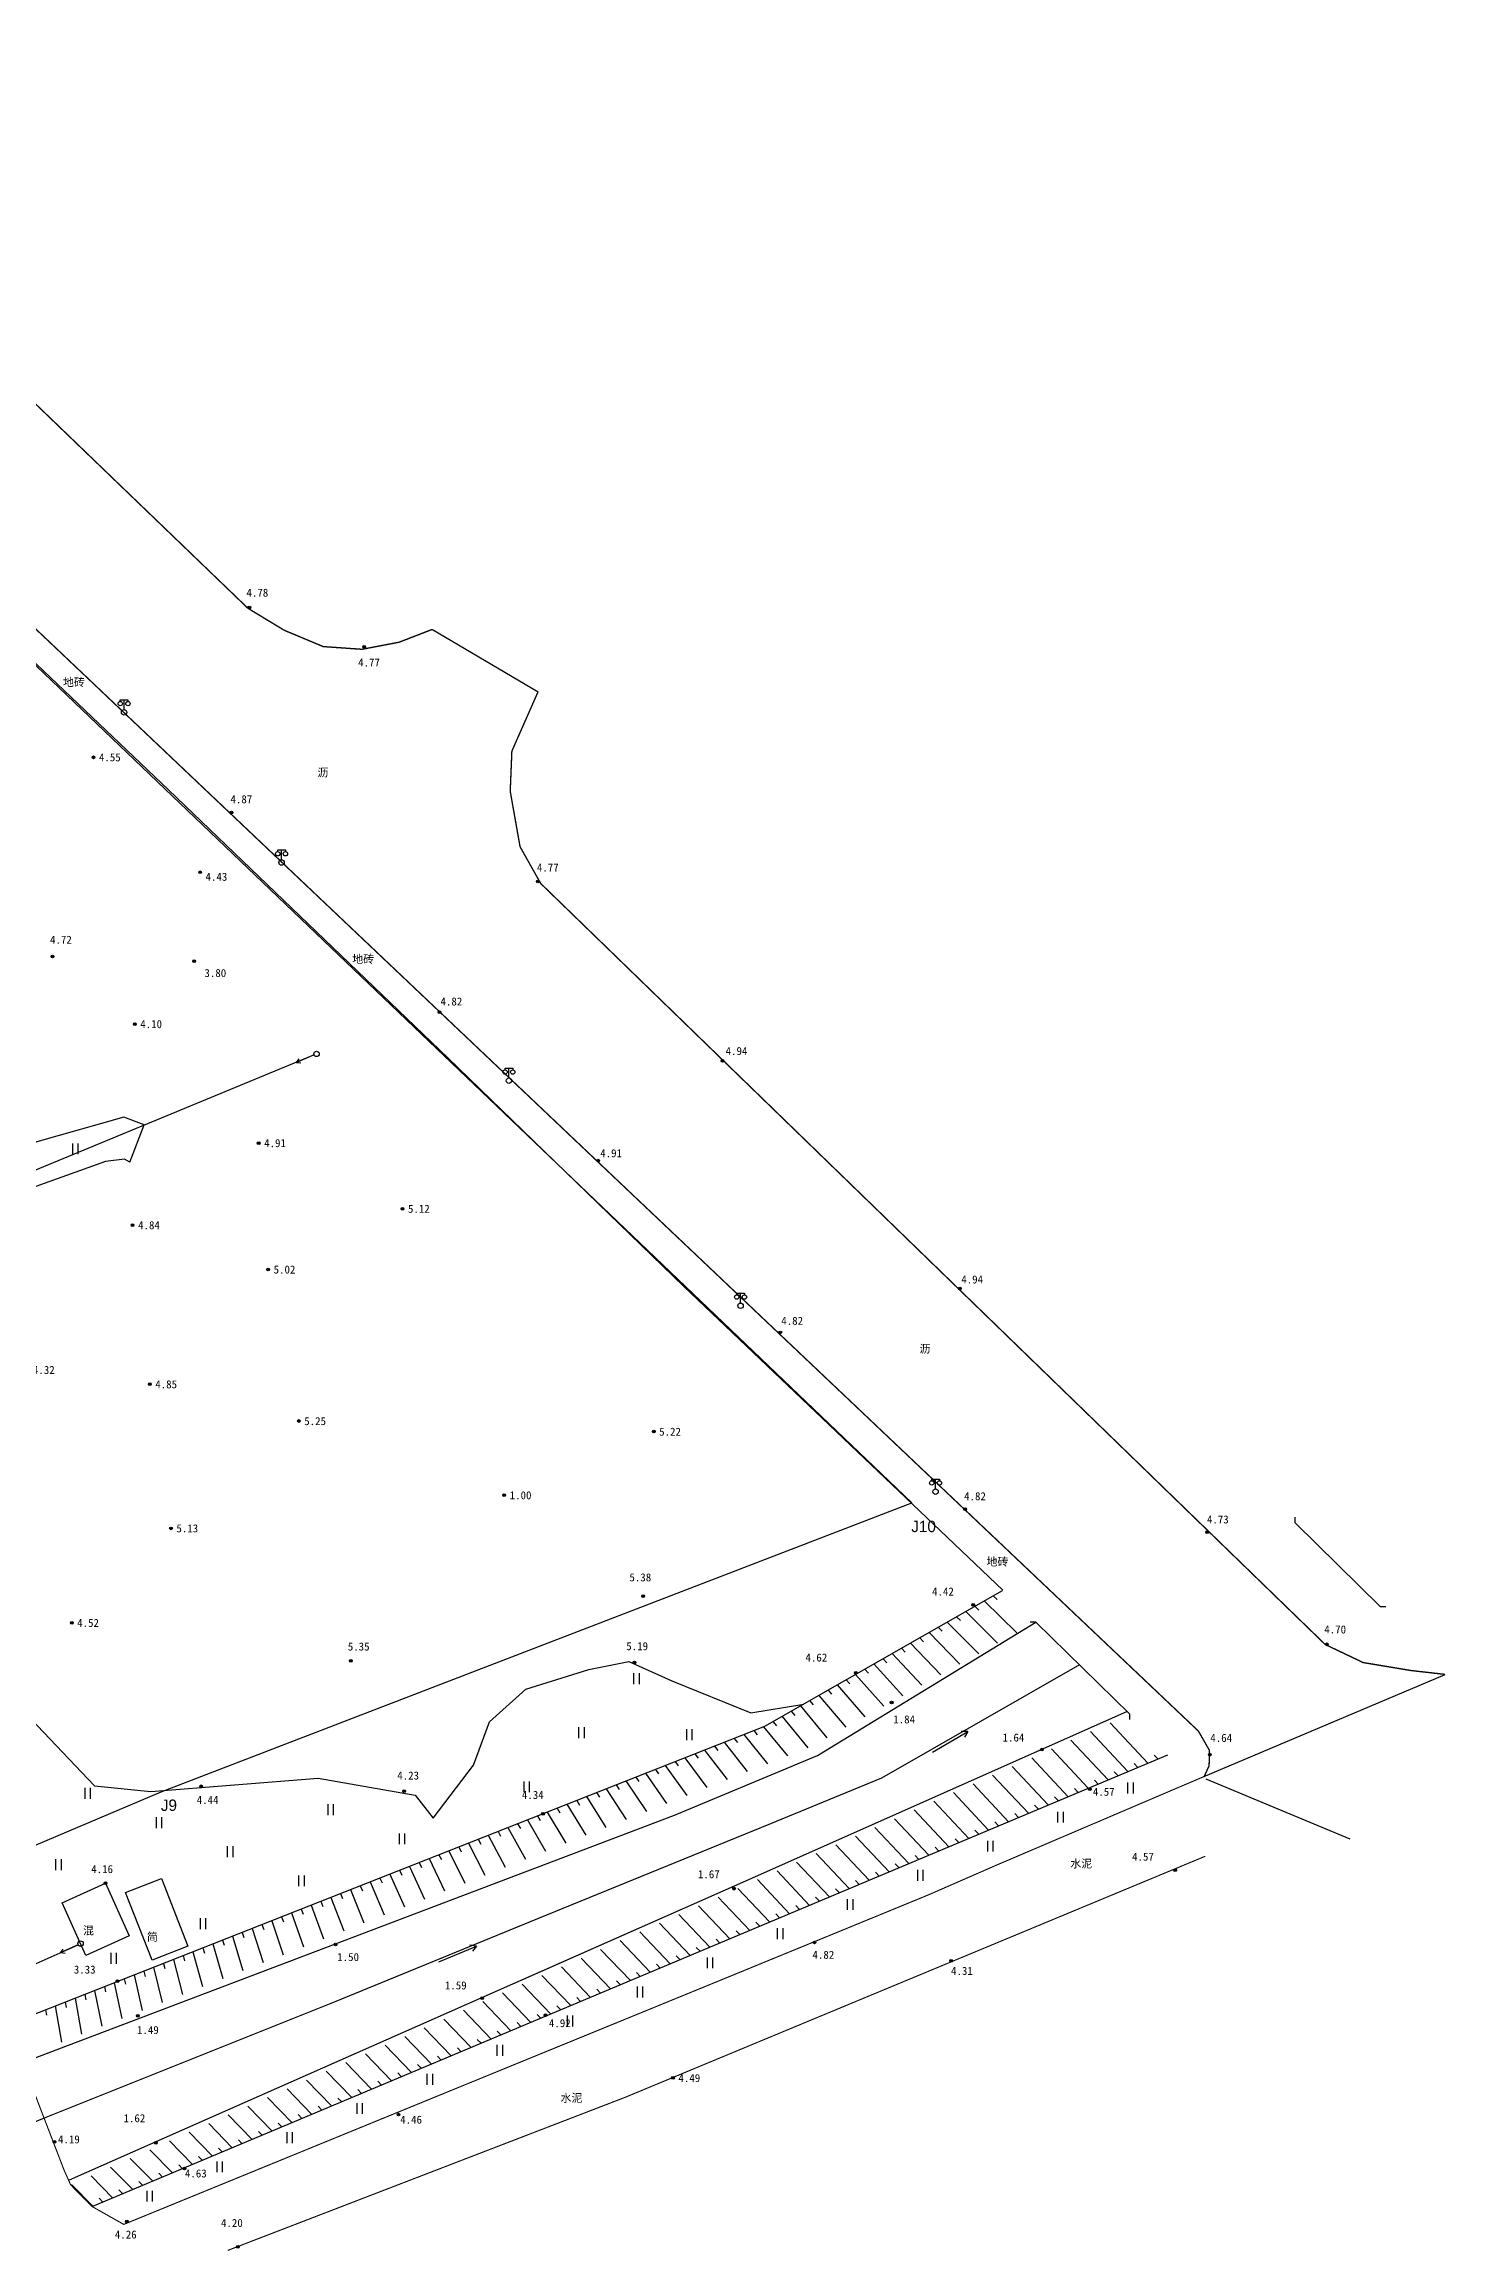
# Model space of a CAD drawing. Header units: millimetres. Extents: x 684647 to 685648, y 2545150 to 2545598.
# Drawn here: x 684786.3 to 684914.9, y 2545394.6 to 2545597.3 of the extents above; entities that cross this region are included whole.
import ezdxf
from ezdxf.enums import TextEntityAlignment as Align

# ---------------------------------------------------------------- set-up
doc = ezdxf.new("R2010")
doc.units = ezdxf.units.MM
doc.set_wipeout_variables(frame=1)
for name, pattern in [('2', [0]), ('3103013', [0]), ('440100', [10, 8, -2]), ('6801053', [0])]:
    doc.linetypes.add(name, pattern=pattern)
for name, color, linetype, true_color in [('DEFAULT', 1, 'Continuous', 0xff0000), ('交通注记', 8, 'Continuous', 0x808080), ('使用权宗地_地表', 113, 'Continuous', 0x5fc890), ('其他建筑设施点', 231, 'Continuous', 0xff7fbf), ('地貌面', 30, 'Continuous', 0xff7f00), ('房屋结构层数注记', 1, 'Continuous', 0xff0000), ('房屋面', 1, 'Continuous', 0xff0000), ('普通交通线', 8, 'Continuous', 0x808080), ('普通交通面', 8, 'Continuous', 0x808080), ('植被与土质线', 3, 'Continuous', 0x00ff00), ('植被与土质面', 3, 'Continuous', 0x00ff00), ('水系点', 5, 'Continuous', 0x0000ff), ('河流沟渠线', 5, 'Continuous', 0x0000ff), ('管线线', 4, 'Continuous', 0x00ffff), ('高程点', 31, 'Continuous', 0xffbf7f)]:
    doc.layers.add(name, color=color, linetype=linetype, true_color=true_color)
doc.layers.add('界址点注记', color=7, linetype='Continuous')
doc.styles.add('宋体', font='')
doc.styles.add('细等线体', font='')
doc.styles.get('宋体').set_extended_font_data('SimSun')
doc.styles.get('细等线体').set_extended_font_data('细等线体')
doc.linetypes.add('810100', pattern='A,0,[149,ss2007.shx,S=0.15,R=0,X=0,Y=0],-1.6', length=1.6)

# ---------------------------------------------------------------- blocks, each defined once
blk = doc.blocks.new('760101304')
at = {"color": 0, "linetype": 'Continuous', "lineweight": -3, "flags": 128}
blk.add_lwpolyline([(0, 0), (1, 0)], dxfattribs=at)
blk = doc.blocks.new('7201001')
at = {"color": 0, "linetype": 'Continuous', "lineweight": -3}
for radius in [0.25, 0.2, 0.15, 0.1, 0.05]:
    blk.add_circle((0, 0), radius, dxfattribs=at)
blk = doc.blocks.new('510201202')
at = {"color": 0, "linetype": '2', "lineweight": -3, "flags": 128}
for points in [[(0.5, 0), (4, 0)], [(4, 0), (3.307, 0.4)], [(4, 0), (3.307, -0.4)]]:
    blk.add_lwpolyline(points, dxfattribs=at)
blk = doc.blocks.new('510201201')
at = {"color": 0, "linetype": 'Continuous', "lineweight": -3}
blk.add_circle((0, 0), 0.5, dxfattribs=at)
blk = doc.blocks.new('3805011')
at = {"color": 0, "linetype": 'Continuous', "lineweight": -3, "flags": 128}
for points in [[(-0.7, 2), (-0.7, 2.3), (0.7, 2.3), (0.7, 2)], [(0, 0.5), (0, 2.3)]]:
    blk.add_lwpolyline(points, dxfattribs=at)
at = {"color": 0, "linetype": 'Continuous', "lineweight": -3}
for centre, radius in [((-0.7, 1.6), 0.4), ((0, 0), 0.5), ((0.7, 1.6), 0.4)]:
    blk.add_circle(centre, radius, dxfattribs=at)
blk = doc.blocks.new('2613011')
at = {"color": 0, "linetype": '2', "lineweight": -3, "flags": 128}
for points in [[(0, 0), (7.5, 0)], [(7.5, 0), (6.461, 0.6)], [(7.5, 0), (6.461, -0.6)]]:
    blk.add_lwpolyline(points, dxfattribs=at)
blk = doc.blocks.new('810602301')
at = {"color": 0, "linetype": 'Continuous', "lineweight": -3, "flags": 128}
for points in [[(-0.5, 2), (-0.5, 0)], [(0.5, 2), (0.5, 0)]]:
    blk.add_lwpolyline(points, dxfattribs=at)
blk = doc.blocks.new('HGRNBDNDD')
at = {"layer": 'DEFAULT', "color": 251, "linetype": '2', "lineweight": -3, "ltscale": 0.5, "flags": 128}
blk.add_lwpolyline([(38382970.45, 2545694.57), (38382983.66, 2545689.08)], dxfattribs=at)
at = {"layer": '使用权宗地_地表', "color": 251, "linetype": '6801053', "lineweight": -3, "ltscale": 0.5, "flags": 128}
blk.add_lwpolyline([(38382822.92, 2545835.18), (38382740.42, 2545749.58), (38382743.97, 2545746.37), (38382823.51, 2545670.19), (38382826.64, 2545671.65), (38382831.07, 2545673.73), (38382833.35, 2545674.81), (38382850.58, 2545683.23), (38382874.56, 2545693.37), (38382943.47, 2545719.91)], close=True, dxfattribs=at)
at = {"layer": '房屋面', "color": 251, "linetype": '3103013', "lineweight": -3, "ltscale": 0.5, "flags": 128}
for points in [[(38382865.47, 2545683.2), (38382869.45, 2545684.99), (38382871.63, 2545680.15), (38382867.65, 2545678.36)], [(38382871.3, 2545684.13), (38382874.58, 2545685.42), (38382877.02, 2545679.22), (38382873.74, 2545677.93)]]:
    blk.add_lwpolyline(points, close=True, dxfattribs=at)
at = {"layer": '普通交通线', "color": 251, "linetype": 'Continuous', "lineweight": -3, "ltscale": 0.5, "const_width": 0.125, "flags": 128}
blk.add_lwpolyline([(38382828.93, 2545853.67), (38382882.52, 2545802.08), (38382885.85, 2545800.06), (38382889.43, 2545798.56), (38382892.99, 2545798.31), (38382896.4, 2545798.96), (38382899.45, 2545800.14)], dxfattribs=at)
at = {"layer": '普通交通面', "color": 251, "linetype": '2', "lineweight": -3, "ltscale": 0.5, "flags": 128}
blk.add_lwpolyline([(38382986.97, 2545710.37), (38382986.47, 2545710.37), (38382978.66, 2545718.1), (38382978.66, 2545718.6)], dxfattribs=at)
at = {"layer": '植被与土质线', "color": 251, "linetype": '810100', "lineweight": -3, "ltscale": 0.5, "flags": 128}
for points in [[(38382899.45, 2545800.14), (38382909.15, 2545794.4)], [(38382970.19, 2545694.75), (38382992.41, 2545704.17)]]:
    blk.add_lwpolyline(points, dxfattribs=at)
at = {"layer": '植被与土质线', "color": 251, "linetype": '810100', "flags": 128}
blk.add_lwpolyline([(38382871.68, 2545751.22), (38382873, 2545754.64), (38382871.12, 2545755.35), (38382863.15, 2545753.07), (38382860.28, 2545751.59), (38382851.13, 2545749.62), (38382848.28, 2545748.21), (38382847.86, 2545745.52), (38382843.46, 2545741.34), (38382841.31, 2545741.6), (38382838.52, 2545742.57), (38382835.67, 2545741.88), (38382833.4, 2545740.61), (38382832.45, 2545738.64), (38382836.16, 2545731.73), (38382833.55, 2545730.77)], dxfattribs=at)
at = {"layer": '管线线', "color": 251, "linetype": 'Continuous', "lineweight": -3, "ltscale": 0.5, "flags": 128}
blk.add_lwpolyline([(38382862, 2545750.07), (38382888.58, 2545761.06)], dxfattribs=at)
at = {"layer": '其他建筑设施点', "color": 251, "linetype": 'Continuous', "ltscale": 0.5, "xscale": 0.5, "yscale": 0.5}
for p in [(38382871.16, 2545792.52, 5.64), (38382885.61, 2545778.73, 5.67), (38382906.48, 2545758.69, 5.73), (38382927.74, 2545738.02, 5.84), (38382945.64, 2545720.95, 5.88)]:
    blk.add_blockref('3805011', p, dxfattribs=at)
at = {"layer": '植被与土质面', "color": 251, "linetype": 'Continuous', "ltscale": 0.5, "xscale": 0.5, "yscale": 0.5}
blk.add_blockref('810602301', (38382866.66, 2545751.93), dxfattribs=at)
at = {"layer": '管线线', "color": 251, "linetype": 'Continuous', "ltscale": 0.5}
for name, xscale, yscale, rotation in [('510201202', 0.5000000000000002, 0.5000000000000002, 202.8418241596364), ('510201201', 0.5, 0.5, 22.84182256577471)]:
    blk.add_blockref(name, (38382888.82, 2545761.15, 5.74), dxfattribs=dict(at, xscale=xscale, yscale=yscale, rotation=rotation))
at = {"layer": '高程点', "color": 251, "linetype": 'Continuous', "ltscale": 0.5, "xscale": 0.5, "yscale": 0.5}
for p in [(38382882.65, 2545802.14, 5.5), (38382893.18, 2545798.54, 5.48), (38382868.35, 2545788.39, 5.26), (38382881.02, 2545783.32, 5.58), (38382878.13, 2545777.83, 5.15), (38382909.14, 2545776.98, 5.48), (38382864.59, 2545770.1, 5.43), (38382877.58, 2545769.67, 4.51), (38382872.14, 2545763.89, 4.82), (38382900.11, 2545764.98, 5.53), (38382926.09, 2545760.51, 5.66), (38382883.51, 2545752.96, 5.63), (38382914.66, 2545751.35, 5.63), (38382871.94, 2545745.42, 5.55), (38382896.71, 2545746.93, 5.83), (38382884.38, 2545741.35, 5.73), (38382947.88, 2545739.61, 5.66), (38382931.39, 2545735.58, 5.54), (38382873.52, 2545730.82, 5.56), (38382887.19, 2545727.44, 5.96), (38382919.77, 2545726.47, 5.93), (38382906.05, 2545720.62, 1.71), (38382948.36, 2545719.35, 5.53), (38382875.46, 2545717.58, 5.84), (38382970.57, 2545717.22, 5.45), (38382981.56, 2545706.93, 5.41), (38382970.81, 2545696.8, 5.35), (38382864.76, 2545661.24, 4.9), (38382871.42, 2545653.92, 4.98), (38382881.59, 2545651.61, 4.91)]:
    blk.add_blockref('7201001', p, dxfattribs=at)
at = {"layer": '交通注记', "color": 251, "ltscale": 0.5, "style": '宋体'}
for s, p in [('地砖', (38382865.55, 2545794.7, 6.09)), ('沥', (38382888.91, 2545786.4)), ('地砖', (38382892.1, 2545769.27, 6.09)), ('沥', (38382944.17, 2545733.48)), ('地砖', (38382950.32, 2545713.93))]:
    blk.add_text(s, height=0.735, dxfattribs=at).set_placement(p, align=Align.BOTTOM_LEFT)
at = {"layer": '界址点注记', "color": 251, "ltscale": 0.5, "style": '细等线体'}
blk.add_text('J10', height=1.05, dxfattribs=at).set_placement((38382943.41, 2545716.92), align=Align.BOTTOM_LEFT)
at = {"layer": '高程点', "color": 251, "ltscale": 0.5, "style": '宋体'}
for s, p in [('4.78', (38382882.39, 2545803.51, 6.21)), ('4.77', (38382892.64, 2545797.1, 6.19)), ('4.55', (38382868.85, 2545788.39, 5.98)), ('4.87', (38382880.92, 2545784.54, 6.3)), ('4.43', (38382878.63, 2545777.42, 5.86)), ('4.77', (38382909.05, 2545778.27, 6.2)), ('4.72', (38382864.36, 2545771.64, 6.15)), ('3.80', (38382878.53, 2545768.58, 5.22)), ('4.82', (38382900.2, 2545765.97, 6.24)), ('4.10', (38382872.64, 2545763.89, 5.53)), ('4.94', (38382926.37, 2545761.42, 6.37)), ('4.91', (38382884.01, 2545752.96, 6.34)), ('4.91', (38382914.86, 2545752.03, 6.34)), ('4.84', (38382872.44, 2545745.42, 6.27)), ('5.12', (38382897.21, 2545746.93, 6.55)), ('5.02', (38382884.88, 2545741.35, 6.45)), ('4.94', (38382948, 2545740.44, 6.37)), ('4.82', (38382931.48, 2545736.64, 6.25)), ('4.32', (38382862.79, 2545732.13, 5.75)), ('4.85', (38382874.02, 2545730.81, 6.28)), ('5.25', (38382887.69, 2545727.43, 6.67)), ('5.22', (38382920.27, 2545726.46, 6.65)), ('1.00', (38382906.55, 2545720.62, 2.43)), ('4.82', (38382948.26, 2545720.53, 6.24)), ('5.13', (38382875.96, 2545717.58, 6.56)), ('4.73', (38382970.55, 2545718.4, 6.16)), ('4.70', (38382981.32, 2545708.3, 6.12)), ('4.64', (38382970.86, 2545698.34, 6.07)), ('4.20', (38382880.05, 2545653.79, 5.62)), ('4.26', (38382870.31, 2545652.73, 5.69))]:
    blk.add_text(s, height=0.735, dxfattribs=at).set_placement(p, align=Align.MIDDLE_LEFT)
at = {"color": 251}
blk.add_wipeout([(38382868.3, 2545655.33), (38382966.65, 2545697.46), (38382963.14, 2545701.17), (38382866.31, 2545657.32)], dxfattribs=at).translate(0, 0, 9999).dxf.layer = '地貌面'
at = {"layer": '地貌面', "color": 251, "linetype": 'Continuous', "lineweight": -3, "ltscale": 0.5, "flags": 128}
for points in [[(38382963.3, 2545695.25), (38382959.87, 2545698.92)], [(38382965.13, 2545696.01), (38382961.67, 2545699.72)], [(38382868.3, 2545655.32), (38382966.96, 2545696.78)], [(38382959.65, 2545693.71), (38382956.27, 2545697.32)], [(38382961.47, 2545694.48), (38382958.07, 2545698.12)], [(38382954.17, 2545691.41), (38382950.87, 2545694.92)], [(38382955.99, 2545692.18), (38382952.67, 2545695.72)], [(38382957.82, 2545692.94), (38382954.47, 2545696.52)], [(38382950.51, 2545689.87), (38382947.28, 2545693.32)], [(38382952.34, 2545690.64), (38382949.08, 2545694.12)], [(38382945.03, 2545687.57), (38382941.88, 2545690.92)], [(38382946.86, 2545688.34), (38382943.68, 2545691.72)], [(38382948.69, 2545689.1), (38382945.48, 2545692.52)], [(38382941.38, 2545686.03), (38382938.28, 2545689.32)], [(38382943.2, 2545686.8), (38382940.08, 2545690.12)], [(38382935.9, 2545683.73), (38382932.89, 2545686.92)], [(38382937.72, 2545684.5), (38382934.68, 2545687.72)], [(38382939.55, 2545685.26), (38382936.48, 2545688.52)], [(38382932.24, 2545682.19), (38382929.29, 2545685.32)], [(38382934.07, 2545682.96), (38382931.09, 2545686.12)], [(38382926.76, 2545679.89), (38382923.89, 2545682.92)], [(38382928.59, 2545680.66), (38382925.69, 2545683.72)], [(38382930.42, 2545681.42), (38382927.49, 2545684.52)], [(38382921.28, 2545677.58), (38382918.49, 2545680.52)], [(38382923.11, 2545678.35), (38382920.29, 2545681.32)], [(38382924.93, 2545679.12), (38382922.09, 2545682.12)], [(38382917.63, 2545676.05), (38382914.9, 2545678.92)], [(38382919.45, 2545676.82), (38382916.69, 2545679.72)], [(38382912.15, 2545673.75), (38382909.5, 2545676.52)], [(38382913.97, 2545674.51), (38382911.3, 2545677.32)], [(38382915.8, 2545675.28), (38382913.1, 2545678.12)], [(38382908.49, 2545672.21), (38382905.9, 2545674.92)], [(38382910.32, 2545672.98), (38382907.7, 2545675.72)], [(38382903.01, 2545669.91), (38382900.5, 2545672.52)], [(38382904.84, 2545670.67), (38382902.3, 2545673.32)], [(38382906.66, 2545671.44), (38382904.1, 2545674.12)], [(38382899.36, 2545668.37), (38382896.91, 2545670.92)], [(38382901.18, 2545669.14), (38382898.71, 2545671.72)], [(38382893.88, 2545666.07), (38382891.51, 2545668.52)], [(38382895.7, 2545666.83), (38382893.31, 2545669.32)], [(38382897.53, 2545667.6), (38382895.11, 2545670.12)], [(38382890.22, 2545664.53), (38382887.91, 2545666.92)], [(38382892.05, 2545665.3), (38382889.71, 2545667.72)], [(38382884.74, 2545662.23), (38382882.52, 2545664.52)], [(38382886.57, 2545662.99), (38382884.31, 2545665.32)], [(38382888.4, 2545663.76), (38382886.11, 2545666.12)], [(38382881.09, 2545660.69), (38382878.92, 2545662.92)], [(38382882.91, 2545661.46), (38382880.72, 2545663.72)], [(38382875.61, 2545658.39), (38382873.52, 2545660.52)], [(38382877.43, 2545659.16), (38382875.32, 2545661.32)], [(38382879.26, 2545659.92), (38382877.12, 2545662.12)], [(38382871.95, 2545656.85), (38382869.92, 2545658.92)], [(38382873.78, 2545657.62), (38382871.72, 2545659.72)], [(38382868.3, 2545655.32), (38382866.32, 2545657.32)], [(38382870.13, 2545656.08), (38382868.12, 2545658.12)]]:
    blk.add_lwpolyline(points, dxfattribs=at)
at = {"layer": '地貌面', "color": 251, "linetype": 'Continuous', "ltscale": 0.5}
for p, xscale, yscale, rotation in [((38382966.04, 2545696.4), 0.5, 0.5, 133.4543148720704), ((38382962.39, 2545694.86), 0.5, 0.5, 133.4856381196041), ((38382964.22, 2545695.63), 0.5000000000000001, 0.5000000000000001, 133.469846722243), ((38382956.91, 2545692.56), 0.4999999999999999, 0.4999999999999999, 133.5346788778448), ((38382958.73, 2545693.33), 0.5, 0.5, 133.518054197405), ((38382960.56, 2545694.1), 0.4999999999999999, 0.4999999999999999, 133.501702724532), ((38382951.43, 2545690.26), 0.4999999999999999, 0.4999999999999999, 133.5863424287268), ((38382953.25, 2545691.02), 0.5, 0.5, 133.5688161633165), ((38382955.08, 2545691.79), 0.4999999999999999, 0.4999999999999999, 133.5515904262297), ((38382947.77, 2545688.72), 0.5, 0.5, 133.6223648464094), ((38382949.6, 2545689.49), 0.5, 0.5, 133.6041965432172), ((38382942.29, 2545686.42), 0.5, 0.5, 133.6789324731154), ((38382944.12, 2545687.18), 0.5, 0.5, 133.6597259811694), ((38382945.95, 2545687.95), 0.5, 0.5, 133.6408746590601), ((38382938.64, 2545684.88), 0.5000000000000001, 0.5000000000000001, 133.7184382872748), ((38382940.46, 2545685.65), 0.5, 0.5, 133.6984941348984), ((38382933.16, 2545682.58), 0.5, 0.5, 133.7806203294786), ((38382934.98, 2545683.34), 0.4999999999999999, 0.4999999999999999, 133.7594877241866), ((38382936.81, 2545684.11), 0.5, 0.5, 133.7387649302448), ((38382927.68, 2545680.27), 0.5000000000000001, 0.5000000000000001, 133.8465862964826), ((38382929.5, 2545681.04), 0.5, 0.5, 133.8241559552483), ((38382931.33, 2545681.81), 0.5, 0.5, 133.8021627461208), ((38382924.02, 2545678.74), 0.5, 0.5, 133.8928266771636), ((38382925.85, 2545679.5), 0.5, 0.5, 133.8694674302021), ((38382918.54, 2545676.43), 0.4999999999999999, 0.4999999999999999, 133.9659097012827), ((38382920.37, 2545677.2), 0.5, 0.5, 133.9410341523255), ((38382922.19, 2545677.97), 0.5, 0.5, 133.9166776977453), ((38382913.06, 2545674.13), 0.5, 0.5, 134.0438284993342), ((38382914.89, 2545674.9), 0.4999999999999999, 0.4999999999999999, 134.0172863842195), ((38382916.71, 2545675.67), 0.5, 0.5, 133.9913316653735), ((38382909.41, 2545672.59), 0.4999999999999999, 0.4999999999999999, 134.0987022391261), ((38382911.23, 2545673.36), 0.5, 0.5, 134.0709580107175), ((38382903.92, 2545670.29), 0.5, 0.5, 134.1858281321788), ((38382905.75, 2545671.06), 0.5, 0.5, 134.1561168092892), ((38382907.58, 2545671.83), 0.5, 0.5, 134.1270885053167), ((38382898.44, 2545667.99), 0.4999999999999999, 0.4999999999999999, 134.2792787804029), ((38382900.27, 2545668.75), 0.5, 0.5, 134.2473817969789), ((38382902.1, 2545669.52), 0.5, 0.5, 134.2162361343637), ((38382894.79, 2545666.45), 0.5, 0.5, 134.3454359927036), ((38382896.62, 2545667.22), 0.5, 0.5, 134.3119544053922), ((38382889.31, 2545664.15), 0.5, 0.5, 134.4510580380287), ((38382891.14, 2545664.91), 0.5, 0.5, 134.414953658076), ((38382892.96, 2545665.68), 0.5000000000000002, 0.5000000000000002, 134.3797645234721), ((38382885.65, 2545662.61), 0.5, 0.5, 134.5261354773855), ((38382887.48, 2545663.38), 0.5, 0.5, 134.4881049840869), ((38382880.17, 2545660.31), 0.4999999999999999, 0.4999999999999999, 134.6464834105611), ((38382882, 2545661.07), 0.5, 0.5, 134.6052837094876), ((38382883.83, 2545661.84), 0.5, 0.5, 134.5651768386813), ((38382874.69, 2545658), 0.4999999999999999, 0.4999999999999999, 134.7771995708968), ((38382876.52, 2545658.77), 0.5, 0.5, 134.7323935299415), ((38382878.35, 2545659.54), 0.5, 0.5, 134.6888442437935), ((38382871.04, 2545656.47), 0.5, 0.5, 134.8707868229043), ((38382872.87, 2545657.24), 0.4999999999999999, 0.4999999999999999, 134.8233170081728), ((38382869.21, 2545655.7), 0.5, 0.5, 134.9196773169833)]:
    blk.add_blockref('760101304', p, dxfattribs=dict(at, xscale=xscale, yscale=yscale, rotation=rotation))
at = {"layer": '植被与土质面', "color": 251, "linetype": 'Continuous', "ltscale": 0.5, "xscale": 0.5, "yscale": 0.5}
for p in [(38382963.52, 2545693.24), (38382957.09, 2545690.56), (38382899.2, 2545666.48), (38382892.77, 2545663.8), (38382886.34, 2545661.13), (38382879.91, 2545658.45), (38382873.49, 2545655.75)]:
    blk.add_blockref('810602301', p, dxfattribs=at)
at = {"layer": '高程点', "color": 251, "linetype": 'Continuous', "ltscale": 0.5, "xscale": 0.5, "yscale": 0.5}
for p in [(38382959.81, 2545693.62, 5.28), (38382967.63, 2545686.2, 5.28), (38382921.54, 2545667.11, 5.2), (38382896.34, 2545663.74, 5.17), (38382874.07, 2545661.16, 2.33), (38382876.7, 2545658.8, 5.35)]:
    blk.add_blockref('7201001', p, dxfattribs=at)
at = {"layer": '交通注记', "color": 251, "ltscale": 0.5, "style": '宋体'}
for p in [(38382958.01, 2545686.2), (38382911.22, 2545664.68)]:
    blk.add_text('水泥', height=0.735, dxfattribs=at).set_placement(p, align=Align.BOTTOM_LEFT)
at = {"layer": '高程点', "color": 251, "ltscale": 0.5, "style": '宋体'}
for s, p in [('4.57', (38382960.08, 2545693.39, 6)), ('4.57', (38382963.68, 2545687.43, 6)), ('4.49', (38382922.04, 2545667.1, 5.91)), ('1.62', (38382871.1, 2545663.41, 3.05)), ('4.46', (38382896.5, 2545663.28, 5.88)), ('4.19', (38382865.09, 2545661.47, 5.61)), ('4.63', (38382876.74, 2545658.34, 6.06))]:
    blk.add_text(s, height=0.735, dxfattribs=at).set_placement(p, align=Align.MIDDLE_LEFT)
at = {"color": 251}
blk.add_wipeout([(38382861.21, 2545672.29), (38382929.74, 2545699.87), (38382951.47, 2545712.48), (38382954.54, 2545709.6), (38382934.05, 2545698.06), (38382861.69, 2545668.93)], dxfattribs=at).translate(0, 0, 9999).dxf.layer = '地貌面'
at = {"layer": '地貌面', "color": 251, "linetype": 'Continuous', "lineweight": -3, "ltscale": 0.5, "flags": 128}
for points in [[(38382861.23, 2545672.29), (38382929.96, 2545699.4), (38382951.78, 2545711.87)], [(38382950.1, 2545710.91), (38382953.09, 2545708)], [(38382946.72, 2545708.98), (38382949.6, 2545706.07)], [(38382948.41, 2545709.94), (38382951.34, 2545707.03)], [(38382943.35, 2545707.05), (38382946.12, 2545704.14)], [(38382945.04, 2545708.02), (38382947.86, 2545705.11)], [(38382939.98, 2545705.13), (38382942.64, 2545702.21)], [(38382941.67, 2545706.09), (38382944.38, 2545703.18)], [(38382936.61, 2545703.2), (38382939.15, 2545700.28)], [(38382938.3, 2545704.16), (38382940.9, 2545701.25)], [(38382933.24, 2545701.27), (38382935.67, 2545698.35)], [(38382934.92, 2545702.24), (38382937.41, 2545699.32)], [(38382929.86, 2545699.36), (38382932.06, 2545696.7)], [(38382931.55, 2545700.31), (38382933.91, 2545697.43)], [(38382924.44, 2545697.22), (38382926.5, 2545694.51)], [(38382926.25, 2545697.94), (38382928.35, 2545695.24)], [(38382928.05, 2545698.65), (38382930.21, 2545695.97)], [(38382919.02, 2545695.09), (38382920.95, 2545692.31)], [(38382920.83, 2545695.8), (38382922.8, 2545693.05)], [(38382922.64, 2545696.51), (38382924.65, 2545693.78)], [(38382913.61, 2545692.95), (38382915.39, 2545690.12)], [(38382915.41, 2545693.66), (38382917.24, 2545690.85)], [(38382917.22, 2545694.38), (38382919.1, 2545691.58)], [(38382908.19, 2545690.81), (38382909.84, 2545687.93)], [(38382909.99, 2545691.53), (38382911.69, 2545688.66)], [(38382911.8, 2545692.24), (38382913.54, 2545689.39)], [(38382902.77, 2545688.68), (38382904.28, 2545685.74)], [(38382904.57, 2545689.39), (38382906.13, 2545686.47)], [(38382906.38, 2545690.1), (38382907.99, 2545687.2)], [(38382899.16, 2545687.25), (38382900.58, 2545684.28)], [(38382900.96, 2545687.96), (38382902.43, 2545685.01)], [(38382893.74, 2545685.11), (38382895.02, 2545682.08)], [(38382895.54, 2545685.83), (38382896.88, 2545682.81)], [(38382897.35, 2545686.54), (38382898.73, 2545683.54)], [(38382888.32, 2545682.98), (38382889.47, 2545679.89)], [(38382890.13, 2545683.69), (38382891.32, 2545680.62)], [(38382891.93, 2545684.4), (38382893.17, 2545681.35)], [(38382882.9, 2545680.84), (38382883.91, 2545677.7)], [(38382884.71, 2545681.55), (38382885.77, 2545678.43)], [(38382886.51, 2545682.26), (38382887.62, 2545679.16)], [(38382877.48, 2545678.7), (38382878.36, 2545675.5)], [(38382879.29, 2545679.42), (38382880.21, 2545676.24)], [(38382881.1, 2545680.13), (38382882.06, 2545676.97)], [(38382872.07, 2545676.57), (38382872.8, 2545673.31)], [(38382873.87, 2545677.28), (38382874.66, 2545674.04)], [(38382875.68, 2545677.99), (38382876.51, 2545674.77)], [(38382866.65, 2545674.43), (38382867.25, 2545671.12)], [(38382868.45, 2545675.14), (38382869.1, 2545671.85)], [(38382870.26, 2545675.85), (38382870.95, 2545672.58)], [(38382864.84, 2545673.72), (38382865.4, 2545670.39)]]:
    blk.add_lwpolyline(points, dxfattribs=at)
at = {"layer": '普通交通线', "color": 251, "linetype": 'Continuous', "lineweight": -3, "ltscale": 0.5, "flags": 128}
for points, const_width in [([(38382806.49, 2545853.82), (38382812.97, 2545847.67), (38382969.77, 2545698.96), (38382970.78, 2545697.19), (38382970.75, 2545695.78), (38382970.3, 2545694.8), (38382970.23, 2545694.77)], 0.125), ([(38382909.15, 2545794.4), (38382906.75, 2545788.96), (38382906.6, 2545785.27), (38382907.5, 2545780.18), (38382909.4, 2545776.8), (38382981.4, 2545706.92), (38382984.88, 2545705.26), (38382989.32, 2545704.52), (38382992.41, 2545704.17)], 0.125), ([(38382871.15, 2545653.67), (38382871.12, 2545653.66), (38382868.24, 2545655.29), (38382866.25, 2545657.29), (38382865.65, 2545658.64), (38382860.42, 2545672.24), (38382844.36, 2545712.19), (38382836.16, 2545731.73)], 0.1), ([(38382880.67, 2545651.27), (38382917.15, 2545665.33), (38382970.4, 2545687.47)], 0.1)]:
    blk.add_lwpolyline(points, dxfattribs=dict(at, const_width=const_width))
at = {"layer": '普通交通线', "color": 251, "linetype": '440100', "lineweight": -3, "ltscale": 0.5, "const_width": 0.1, "flags": 128}
blk.add_lwpolyline([(38382970.19, 2545694.75), (38382951.25, 2545686.66), (38382944.96, 2545683.91), (38382924.38, 2545675.46), (38382871.35, 2545653.75), (38382871.15, 2545653.67)], dxfattribs=at)
at = {"layer": '普通交通面', "color": 251, "linetype": '2', "lineweight": -3, "ltscale": 0.5, "flags": 128}
blk.add_lwpolyline([(38382963.47, 2545700.02), (38382963.47, 2545700.52), (38382954.83, 2545708.96), (38382954.33, 2545708.96)], dxfattribs=at)
at = {"layer": '植被与土质线', "color": 251, "linetype": '810100', "lineweight": -3, "ltscale": 0.5, "flags": 128}
for points in [[(38382803.62, 2545853.84), (38382823.42, 2545834.87), (38382849.66, 2545809.73), (38382875.24, 2545785.4), (38382900.86, 2545760.78), (38382922.54, 2545739.79), (38382951.81, 2545711.9)], [(38382862.6, 2545700.08), (38382868.44, 2545693.94), (38382873.61, 2545693.42), (38382888.97, 2545694.64), (38382897.88, 2545693.09), (38382899.53, 2545690.96), (38382903.24, 2545695.83), (38382904.7, 2545699.8), (38382908.02, 2545702.8), (38382913.81, 2545704.62), (38382917.5, 2545705.34), (38382921.44, 2545703.59), (38382928.67, 2545700.63), (38382933.54, 2545701.45)]]:
    blk.add_lwpolyline(points, dxfattribs=at)
at = {"layer": '植被与土质线', "color": 251, "linetype": '810100', "flags": 128}
blk.add_lwpolyline([(38382871.68, 2545751.22), (38382871.19, 2545751.49), (38382869.45, 2545751.28), (38382856.19, 2545746.53), (38382854.49, 2545746.08), (38382848.17, 2545742.3), (38382845.47, 2545738.7), (38382845.48, 2545734), (38382847, 2545727.15), (38382855.81, 2545707), (38382859.65, 2545700.64), (38382862.6, 2545700.08)], dxfattribs=at)
at = {"layer": '河流沟渠线', "color": 251, "linetype": 'Continuous', "lineweight": -3, "ltscale": 0.5, "flags": 128}
for points in [[(38382861.85, 2545668.53), (38382921.67, 2545691.24), (38382934.79, 2545696.72), (38382954.83, 2545708.96)], [(38382958.85, 2545705.04), (38382940.69, 2545694.65), (38382930.49, 2545690.46), (38382909.09, 2545681.71), (38382890.45, 2545674.08), (38382863.82, 2545663.42), (38382853.77, 2545659.28), (38382833.91, 2545651.59)], [(38382963.23, 2545700.75), (38382928.76, 2545685.44), (38382866.12, 2545657.72)]]:
    blk.add_lwpolyline(points, dxfattribs=at)
at = {"layer": '管线线', "color": 251, "linetype": 'Continuous', "lineweight": -3, "ltscale": 0.5, "flags": 128}
blk.add_lwpolyline([(38382861.72, 2545677), (38382866.93, 2545679.34)], dxfattribs=at)
at = {"layer": '地貌面', "color": 251, "linetype": 'Continuous', "ltscale": 0.5}
for p, xscale, yscale, rotation in [((38382950.94, 2545711.39), 0.5, 0.5, 316.4734000979558), ((38382947.57, 2545709.46), 0.5, 0.5, 315.3662264334968), ((38382949.25, 2545710.42), 0.5, 0.5, 315.9249359076038), ((38382944.2, 2545707.53), 0.5, 0.5, 314.2172793320739), ((38382945.88, 2545708.5), 0.5, 0.5, 314.7970804303379), ((38382940.82, 2545705.61), 0.5, 0.5, 313.0250834728265), ((38382942.51, 2545706.57), 0.5, 0.5, 313.6266592141645), ((38382937.45, 2545703.68), 0.5, 0.5, 311.7882454971639), ((38382939.14, 2545704.65), 0.5, 0.5, 312.4123062212496), ((38382932.4, 2545700.79), 0.5, 0.5, 309.8463953953726), ((38382934.08, 2545701.76), 0.5, 0.5, 310.5054266880088), ((38382935.77, 2545702.72), 0.5, 0.5, 311.1526554137592), ((38382928.96, 2545699.01), 0.5, 0.5, 309.5509487326345), ((38382930.71, 2545699.83), 0.5, 0.5, 309.8419147912771), ((38382923.54, 2545696.87), 0.5, 0.5, 307.1743161090369), ((38382925.34, 2545697.58), 0.5, 0.5, 307.9727379022547), ((38382927.15, 2545698.29), 0.5, 0.5, 308.7650125252195), ((38382918.12, 2545694.73), 0.5, 0.5, 304.74484514202), ((38382919.93, 2545695.44), 0.5, 0.5, 305.5601238421094), ((38382921.73, 2545696.16), 0.5, 0.5, 306.3700476738895), ((38382914.51, 2545693.31), 0.5, 0.5, 303.0993432879372), ((38382916.31, 2545694.02), 0.5, 0.5, 303.9244847811882), ((38382909.09, 2545691.17), 0.5, 0.5, 300.5982919384186), ((38382910.9, 2545691.88), 0.5, 0.5, 301.4359190174723), ((38382912.7, 2545692.59), 0.5, 0.5, 302.2697211905908), ((38382903.67, 2545689.03), 0.5, 0.5, 298.0656577941779), ((38382905.48, 2545689.74), 0.5, 0.5, 298.912819817313), ((38382907.28, 2545690.46), 0.5, 0.5, 299.7571404817533), ((38382898.25, 2545686.9), 0.5, 0.5, 295.5109211577831), ((38382900.06, 2545687.61), 0.5, 0.5, 296.3643669549544), ((38382901.87, 2545688.32), 0.5, 0.5, 297.2160642236984), ((38382892.84, 2545684.76), 0.5, 0.5, 292.9440541054222), ((38382894.64, 2545685.47), 0.5, 0.5, 293.8003959028017), ((38382896.45, 2545686.18), 0.5, 0.5, 294.656163964291), ((38382887.42, 2545682.62), 0.5, 0.5, 290.3752746000937), ((38382889.22, 2545683.33), 0.5, 0.5, 291.2310973030963), ((38382891.03, 2545684.05), 0.5, 0.5, 292.0874937419892), ((38382882, 2545680.48), 0.5, 0.5, 287.8148825670661), ((38382883.81, 2545681.2), 0.5, 0.5, 288.6667710811068), ((38382885.61, 2545681.91), 0.5, 0.5, 289.5203534820616), ((38382878.39, 2545679.06), 0.5, 0.5, 286.1176078790746), ((38382880.19, 2545679.77), 0.5, 0.5, 286.9650431097765), ((38382872.97, 2545676.92), 0.5, 0.5, 283.5934431694047), ((38382874.77, 2545677.63), 0.5, 0.5, 284.4314800598086), ((38382876.58, 2545678.35), 0.5, 0.5, 285.2729866863109), ((38382867.55, 2545674.78), 0.5, 0.5, 281.1035113678549), ((38382869.36, 2545675.5), 0.5, 0.5, 281.929144634726), ((38382871.16, 2545676.21), 0.5, 0.5, 282.759231184936), ((38382863.94, 2545673.36), 0.5, 0.5, 279.4668067974231), ((38382865.74, 2545674.07), 0.4999999999999999, 0.4999999999999999, 280.2826319126461)]:
    blk.add_blockref('760101304', p, dxfattribs=dict(at, xscale=xscale, yscale=yscale, rotation=rotation))
at = {"layer": '植被与土质面', "color": 251, "linetype": 'Continuous', "ltscale": 0.5, "xscale": 0.5, "yscale": 0.5}
for p in [(38382918.17, 2545703.27), (38382913.13, 2545698.31), (38382923.03, 2545698.14), (38382867.79, 2545692.74), (38382908.1, 2545693.34), (38382874.34, 2545690.06), (38382890.11, 2545691.25), (38382896.65, 2545688.57), (38382950.66, 2545687.89), (38382865.12, 2545686.2), (38382880.88, 2545687.39), (38382887.43, 2545684.71), (38382944.22, 2545685.21), (38382937.79, 2545682.54), (38382878.38, 2545680.77), (38382931.36, 2545679.86), (38382870.19, 2545677.6), (38382924.93, 2545677.18), (38382918.5, 2545674.51), (38382912.07, 2545671.83), (38382905.63, 2545669.15)]:
    blk.add_blockref('810602301', p, dxfattribs=at)
at = {"layer": '水系点', "color": 251, "linetype": 'Continuous', "ltscale": 0.5, "xscale": 0.5, "yscale": 0.5}
for p, rotation in [((38382945.35, 2545697.04), 30.17287292271908), ((38382900.04, 2545677.77), 22.65520984481891)]:
    blk.add_blockref('2613011', p, dxfattribs=dict(at, rotation=rotation))
at = {"layer": '管线线', "color": 251, "linetype": 'Continuous', "ltscale": 0.5, "xscale": 0.5, "yscale": 0.5}
for name, rotation in [('510201202', 204.6312790806664), ('510201201', 24.6312757792574)]:
    blk.add_blockref(name, (38382867.16, 2545679.45, 5.74), dxfattribs=dict(at, rotation=rotation))
at = {"layer": '高程点', "color": 251, "linetype": 'Continuous', "ltscale": 0.5, "xscale": 0.5, "yscale": 0.5}
for p in [(38382918.8, 2545711.36, 6.1), (38382866.35, 2545708.91, 5.24), (38382949.09, 2545710.55, 5.13), (38382891.98, 2545705.41, 6.06), (38382918, 2545705.27, 5.91), (38382938.33, 2545704.32, 5.34), (38382941.61, 2545701.59, 2.55), (38382955.4, 2545697.26, 2.36), (38382878.24, 2545693.89, 5.16), (38382896.86, 2545693.45, 4.95), (38382909.61, 2545691.37, 5.05), (38382869.46, 2545684.99, 4.87), (38382927.14, 2545684.49, 2.38), (38382890.57, 2545679.36, 2.21), (38382934.53, 2545679.56, 5.54), (38382947.08, 2545677.86, 5.02), (38382870.56, 2545676, 4.04), (38382904.03, 2545674.44, 2.3), (38382872.42, 2545672.82, 2.21), (38382909.83, 2545672.88, 5.63)]:
    blk.add_blockref('7201001', p, dxfattribs=at)
at = {"layer": '房屋结构层数注记', "color": 251, "ltscale": 0.5, "style": '宋体'}
for s, p in [('混', (38382867.39, 2545680.06, 9.57)), ('简', (38382873.25, 2545679.47, 8.33))]:
    blk.add_text(s, height=0.735, dxfattribs=at).set_placement(p, align=Align.BOTTOM_LEFT)
at = {"layer": '界址点注记', "color": 251, "ltscale": 0.5, "style": '细等线体'}
blk.add_text('J9', height=1.05, dxfattribs=at).set_placement((38382874.53, 2545692.68), align=Align.TOP_LEFT)
at = {"layer": '高程点', "color": 251, "ltscale": 0.5, "style": '宋体'}
for s, p in [('5.38', (38382917.54, 2545713.08, 6.81)), ('4.42', (38382945.32, 2545711.78, 5.85)), ('4.52', (38382866.85, 2545708.9, 5.95)), ('5.35', (38382891.69, 2545706.73, 6.77)), ('5.19', (38382917.25, 2545706.76, 6.62)), ('4.62', (38382933.7, 2545705.72, 6.05)), ('1.84', (38382941.76, 2545700.04, 3.27)), ('1.64', (38382951.79, 2545698.37, 3.07)), ('4.23', (38382896.23, 2545694.88, 5.66)), ('4.44', (38382877.82, 2545692.64, 5.87)), ('4.34', (38382907.67, 2545693.1, 5.77)), ('4.16', (38382868.14, 2545686.29, 5.58)), ('1.67', (38382923.83, 2545685.82, 3.1)), ('1.50', (38382890.72, 2545678.21, 2.93)), ('4.82', (38382934.34, 2545678.42, 6.25)), ('3.33', (38382866.54, 2545677.06, 4.76)), ('4.31', (38382947.06, 2545676.94, 5.74)), ('1.59', (38382900.6, 2545675.61, 3.02)), ('4.92', (38382910.15, 2545672.14, 6.35)), ('1.49', (38382872.34, 2545671.51, 2.92))]:
    blk.add_text(s, height=0.735, dxfattribs=at).set_placement(p, align=Align.MIDDLE_LEFT)

msp = doc.modelspace()

# ---------------------------------------------------------------- block references
msp.add_blockref('HGRNBDNDD', (-37698077.56, -256.62, -6.58))

doc.saveas('drawing.dxf')
